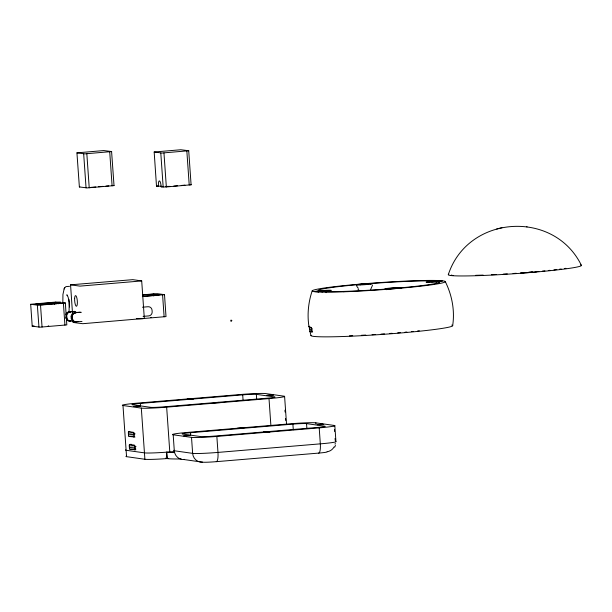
<?xml version="1.0" encoding="UTF-8"?>
<svg xmlns="http://www.w3.org/2000/svg" width="612" height="612" viewBox="0 0 612 612"><rect width="100%" height="100%" fill="white"/><g stroke="black" fill="none" stroke-linecap="round" stroke-linejoin="round"><path stroke-width="0.92" d="M312.617 331.933L311.738 332.01A71.834 3.886 -4 0 1 309.932 331.084L309.068 326.471M68.949 299.291L69.485 306.995M309.94 331.054L312.242 330.893M452.651 325.752C454.968 310.728 452.038 295.122 445.276 281.574M69.072 311.034L69.225 302.55L68.093 297.004L66.754 294.831L67.205 295.114M372.501 285.238L370.681 289.468M311.868 331.88L311.783 330.488A72.706 70.388 -81.9 0 1 311.485 328.904L310.942 327.336M312.197 290.83C308.341 302.274 307.086 314.652 308.968 326.601M64.214 288.657L62.937 294.441L62.852 302.183M319.518 291.113L322.425 291.427A60.902 3.297 -4 0 0 423.213 285.444A60.902 3.297 -4 0 0 397.67 281.826A60.902 3.297 -4 0 0 318.638 290.891L318.515 291.243A7.719 1.874 -67.3 0 0 318.217 292.184M448.321 274.612C467.798 215.034 553.845 209.052 581.4 265.356M322.409 291.457L322.241 291.825A7.719 1.874 -67.3 0 1 322.088 292.161M334.688 447.15L335.468 445.414M64.444 288.191L65.92 286.63L69.531 286.317M64.038 289.009L64.627 287.824M76.936 152.862L84.869 153.857L111.667 151.554L103.711 150.567L76.936 152.862L79.376 186.958L87.248 187.915L114.046 185.604L112.616 185.382M60.672 303.231A5.386 1.316 85.2 0 1 60.573 302.259L56.143 302.045L30.6 304.279L38.556 305.266L65.346 302.948L66.823 324.895L40.086 327.168L32.153 326.165L34.081 325.913M70.678 320.619L70.097 320.879A2.219 2.142 -81.9 0 1 69.164 320.933L67.511 319.892L66.509 317.812A6.281 6.074 -81.9 0 1 66.379 315.547L67.159 313.329L68.659 312.143A2.219 2.142 -81.9 0 1 69.592 312.089L70.763 312.648M154.178 152.005L161.989 153.038L188.787 150.736L180.838 149.749L154.178 152.005L156.496 186.147L161.27 186.193M76.095 321.575L75.804 321.683A2.219 2.142 -81.9 0 1 74.863 321.736L73.211 320.703L72.216 318.615A6.281 6.074 -81.9 0 1 72.086 316.35L72.859 314.132L74.358 312.954A2.219 2.142 -81.9 0 1 75.291 312.9L75.903 313.092M72.491 313.038L70.556 284.825L132.804 279.653L141.701 280.923L144.325 318.515L141.808 318.768M141.693 280.931L79.965 286.118L70.556 284.863M73.019 320.558L73.149 322.44L74.656 322.272M501.947 227.695L496.692 229.003M79.805 186.813L79.376 186.958M158.148 185.864L156.496 186.147M150.736 317.391L151.256 317.345M158.477 186.423A5.386 1.316 85.2 0 1 159.411 180.892A5.386 1.316 85.2 0 1 161.147 186.805L165.623 187.027L191.174 184.786L189.422 184.518M142.458 296.613L164.536 294.655L157.2 293.661L142.718 294.793M73.188 322.455L82.735 323.702L166.005 316.595L164.506 294.632M91.089 187.364L95.74 186.974M98.532 186.737L103.183 186.354M105.975 186.117L108.768 185.88M161.147 186.805L162.601 186.683M170.075 186.392L165.798 186.415M173.793 186.079L177.518 185.765M181.236 185.459L184.962 185.145M60.573 302.259L35.879 304.003L41.463 304.791L60.068 303.238L58.584 303.024A5.386 1.316 85.2 0 1 58.614 303.797M142.512 295.076L153.673 294.142L159.258 294.938L142.512 296.338M58.584 303.024L65.316 302.932M528.89 272.294L532.402 272.003M65.736 314.553A3.863 3.741 -81.9 0 1 69.041 311.829L74.633 311.363M318.638 290.891L326.028 290.845L326.15 292.658M69.041 311.829L75.773 311.523M326.028 290.845L319.418 291.09M82 321.499L75.261 321.805A3.863 3.741 -81.9 0 1 71.26 318.263L71.153 316.787A3.863 3.741 -81.9 0 1 74.618 312.617L80.218 312.151M74.618 312.617L81.358 312.311M142.458 307.201L148.058 306.734A3.863 3.741 -81.9 0 1 152.059 310.269L152.166 311.753A3.863 3.741 -81.9 0 1 148.701 315.914L143.101 316.389M66.433 319.533A3.863 3.741 -81.9 0 0 69.684 321.017L72.69 321.017M75.261 321.805L78.061 321.575M309.473 326.295L308.999 326.334A72.423 3.917 -4 0 0 310.835 327.259M309.366 327.825L311.263 327.665M311.485 328.904L312.38 328.828M309.672 329.409L312.028 329.21M140.347 403.43L242.696 394.862A11.238 0.604 -4 0 1 256.336 394.35L274.673 396.951A11.238 0.604 -4 0 1 266.61 398.251L164.268 406.819A11.238 0.604 -4 0 1 150.621 407.332L132.284 404.731A11.238 0.604 -4 0 1 140.347 403.43L140.546 406.284M122.981 405.511L141.318 408.105A20.862 1.125 -4 0 0 166.655 407.156L269.005 398.588A20.862 1.125 -4 0 0 283.976 396.171L265.639 393.57A20.862 1.125 -4 0 0 240.302 394.526L137.96 403.086A20.862 1.125 -4 0 0 122.981 405.511L126.554 456.667L144.891 459.268A20.862 1.125 -4 0 0 168.69 458.442M134.954 437.022L129.01 436.44A1.607 0.39 85.2 0 1 128.497 434.788L128.39 433.189A1.607 0.39 85.2 0 1 128.673 431.644L129.836 431.544M128.39 433.189L133.974 432.722M128.673 431.644L133.462 432.324A1.607 0.39 85.2 0 1 133.967 433.977L135.13 433.877M128.497 434.788L134.319 434.298M129.01 436.44L134.242 436.004M190.546 432.699L292.888 424.131A11.238 0.604 -4 0 1 306.536 423.619L324.873 426.22A11.238 0.604 -4 0 1 316.809 427.52L214.46 436.088A11.238 0.604 -4 0 1 200.82 436.601L182.483 434.007A11.238 0.604 -4 0 1 190.546 432.699L190.684 434.696M326.969 451.985A11.238 0.604 -4 0 1 318.6 453.102L216.25 461.67A11.238 0.604 -4 0 1 202.61 462.182L184.273 459.581A9.631 9.325 -81.9 0 1 174.298 450.769L173.181 434.78L191.518 437.381A20.862 1.125 -4 0 0 216.855 436.425L319.204 427.864A20.862 1.125 -4 0 0 334.175 425.439L334.244 426.442M135.849 449.812L129.905 449.231A1.607 0.39 85.2 0 1 129.392 447.571L129.285 445.972A1.607 0.39 85.2 0 1 129.568 444.434L131.312 444.289M129.285 445.972L134.862 445.505M129.568 444.434L134.357 445.108A1.607 0.39 85.2 0 1 134.862 446.768L136.025 446.668M129.392 447.571L135.206 447.089M129.905 449.231L135.719 448.741M125.621 449.889A20.862 1.125 -4 0 0 126.11 450.271L144.447 452.872A20.862 1.125 -4 0 0 169.792 451.916L174.527 451.526M141.242 318.745L136.407 318.623M48.149 325.936L48.746 325.905M526.657 226.822L527.108 226.868M37.363 305.258L38.961 327.168M65.79 316.022L66.716 316.159A3.863 3.741 -81.9 0 1 70.181 311.99M71.153 316.787L72.293 316.947A3.863 3.741 -81.9 0 1 75.758 312.786M65.675 317.475L66.815 317.636A3.863 3.741 -81.9 0 0 70.824 321.178M71.26 318.263L72.4 318.431A3.863 3.741 -81.9 0 0 76.401 321.966M173.181 434.78A20.862 1.125 -4 0 1 188.152 432.363L290.501 423.795A20.862 1.125 -4 0 1 315.838 422.846L334.175 425.439M111.583 151.516L114.016 185.581M357.982 289.147L359.022 290.264M309.886 331.352L310.995 335.606M335.942 441.642L334.825 425.707M286.554 424.323L284.588 396.331M334.458 429.44L334.596 431.437M335.085 438.429L335.223 440.426M319.204 427.864L320.321 443.853A9.631 2.356 85.2 0 1 318.6 453.102M315.838 422.846L315.907 423.841M306.536 423.619L306.887 428.614M292.888 424.131L293.286 429.777M284.955 410.155L285.085 412.021M285.544 418.554L285.674 420.413M269.005 398.588L270.894 425.638M256.336 394.35L256.673 399.108M242.696 394.862L243.086 400.455M216.855 436.425L217.971 452.413A9.631 2.356 85.2 0 1 216.25 461.67M188.71 150.705L191.089 184.755M186.836 151.003L189.223 185.054M191.518 437.381L192.635 453.37A9.631 9.325 -81.9 0 0 202.61 462.182M163.962 152.916L166.342 186.974M160.795 153.038L163.175 187.088M162.585 294.923L164.123 316.825M166.655 407.156L169.792 451.916M167.137 458.572L166.686 452.176A56.174 3.037 -4 0 0 174.068 452.574M166.625 452.169L167.076 458.564M153.673 294.142L153.803 295.978M141.318 408.105L144.891 459.268M133.967 433.977L134.082 435.576A1.607 0.39 85.2 0 1 133.791 437.121M134.862 446.768L134.977 448.367A1.607 0.39 85.2 0 1 134.686 449.904M109.716 151.822L112.095 185.872M86.835 153.734L89.222 187.792M83.676 153.857L86.055 187.907M72.293 316.947L72.4 318.431M66.716 316.159L66.815 317.636M63.403 303.223L64.933 325.133M55.432 302.099L55.524 303.468M54.491 302.443L54.621 304.279M40.522 305.143L42.052 327.045M30.684 304.317L32.214 326.219M65.897 318.523A3.863 3.741 -81.9 0 1 65.79 318.171M63.243 302.634A5.386 1.316 85.2 0 1 63.266 303.659M56.059 303.858A5.386 1.316 85.2 0 1 55.914 302.649M536.801 271.422A8.109 0.436 -4 0 1 530.229 272.455A8.109 0.436 -4 0 1 521.049 272.638M565.932 268.316A60.902 3.297 -4 0 1 564.455 268.538M561.242 268.982A60.902 3.297 -4 0 1 559.521 269.203M556.805 269.548A60.902 3.297 -4 0 1 553.937 269.884M549.936 270.328A60.902 3.297 -4 0 1 548.291 270.504M544.925 270.848A60.902 3.297 -4 0 1 542.362 271.101M538.904 271.43A60.902 3.297 -4 0 1 535.837 271.713M532.341 272.019A60.902 3.297 -4 0 1 528.317 272.355M524.515 272.661A60.902 3.297 -4 0 1 520.69 272.952M516.26 273.273A60.902 3.297 -4 0 1 513.047 273.495M507.31 273.87A60.902 3.297 -4 0 1 503.194 274.122M496.615 274.49A60.902 3.297 -4 0 1 491.467 274.742M483.174 275.094A60.902 3.297 -4 0 1 475.646 275.316M580.551 264.912A66.723 3.611 -4 0 1 516.061 273.61A66.723 3.611 -4 0 1 448.818 274.23M453.201 275.438A8.109 0.436 -4 0 1 451.763 275.094M436.333 282.446A7.596 1.476 57.9 0 1 435.461 281.122M439.164 281.65A7.596 1.476 57.9 0 1 439.699 282.698M370.994 283.555A7.658 6.434 -28.1 0 1 370.796 284.205M358.372 288.252A7.658 6.434 -28.1 0 1 356.436 284.84M451.755 325.094A71.023 3.84 -4 0 1 386.593 334.098A71.023 3.84 -4 0 1 311.003 335.422M419.297 330.778A63.885 3.458 -4 0 1 417.591 330.962M413.184 331.413A63.885 3.458 -4 0 1 411.394 331.597M406.858 332.025A63.885 3.458 -4 0 1 405.029 332.194M400.455 332.599A63.885 3.458 -4 0 1 397.693 332.836M392.085 333.288A63.885 3.458 -4 0 1 389.569 333.486M384.458 333.861A63.885 3.458 -4 0 1 380.97 334.114M375.638 334.466A63.885 3.458 -4 0 1 372.058 334.688M365.777 335.055A63.885 3.458 -4 0 1 361.332 335.3M352.703 335.697A63.885 3.458 -4 0 1 349.406 335.827M386.746 289.721A7.658 6.816 24.3 0 1 386.463 289.094M401.028 287.808A7.658 6.816 24.3 0 1 400.982 288.535M126.554 456.667A20.862 1.125 -4 0 1 126.432 456.147M181.16 458.954A56.174 3.037 -4 0 1 165.485 458.128M184.273 459.581A11.238 0.604 -4 0 1 184.174 459.314M174.114 450.264A20.862 1.125 -4 0 0 174.298 450.769L192.635 453.37A20.862 1.125 -4 0 0 217.971 452.413L320.321 443.853A20.862 1.125 -4 0 0 335.682 441.504M335.246 443.295A9.631 9.325 -81.9 0 1 335.093 444.236M334.091 446.905A9.631 9.325 -81.9 0 1 327.106 451.748M231.78 320.657C230.517 323.037 230.311 318.485 231.78 320.657M366.458 283.922L361.179 284.366L367.812 284.113L366.458 283.922M436.708 281.298L431.437 281.734L438.062 281.489L436.708 281.298M394.924 288.022L389.653 288.466L396.278 288.221L394.924 288.022M192.321 398.664L187.05 399.108L193.675 398.856L192.321 398.664M138.717 406.1L133.447 406.536L140.071 406.292L138.717 406.1M272.08 394.939L266.801 395.375L273.434 395.13L272.08 394.939M218.629 402.39L213.358 402.834L219.991 402.581L218.629 402.39M242.444 427.926L237.165 428.369L243.798 428.117L242.444 427.926M188.993 435.384L183.722 435.821L190.355 435.576L188.993 435.384M322.356 424.223L317.085 424.659L323.71 424.414L322.356 424.223M268.752 431.651L263.481 432.095L270.106 431.843L268.752 431.651M74.633 298.319A5.386 1.323 85.2 0 0 76.439 306.275A5.386 1.323 85.2 0 0 76.905 298.128A5.386 1.323 85.2 0 0 74.633 298.319M429.785 282.323A8.109 0.436 -4 0 0 442.323 281.107A8.109 0.436 -4 0 0 430.626 281.505A8.109 0.436 -4 0 0 429.785 282.323M360.108 284.94A8.109 0.436 -4 0 0 372.54 283.723A8.109 0.436 -4 0 0 360.728 284.136A8.109 0.436 -4 0 0 360.108 284.94M388.597 288.986A8.109 0.436 -4 0 0 401.082 287.77A8.109 0.436 -4 0 0 389.331 288.175A8.109 0.436 -4 0 0 388.597 288.986M318.867 291.61A8.109 0.436 -4 0 0 331.299 290.394A8.109 0.436 -4 0 0 319.479 290.807A8.109 0.436 -4 0 0 318.867 291.61M343.898 291.802A66.723 3.611 -4 0 0 445.268 281.75A66.723 3.611 -4 0 0 347.027 285.322A66.723 3.611 -4 0 0 343.898 291.802"/></g></svg>
